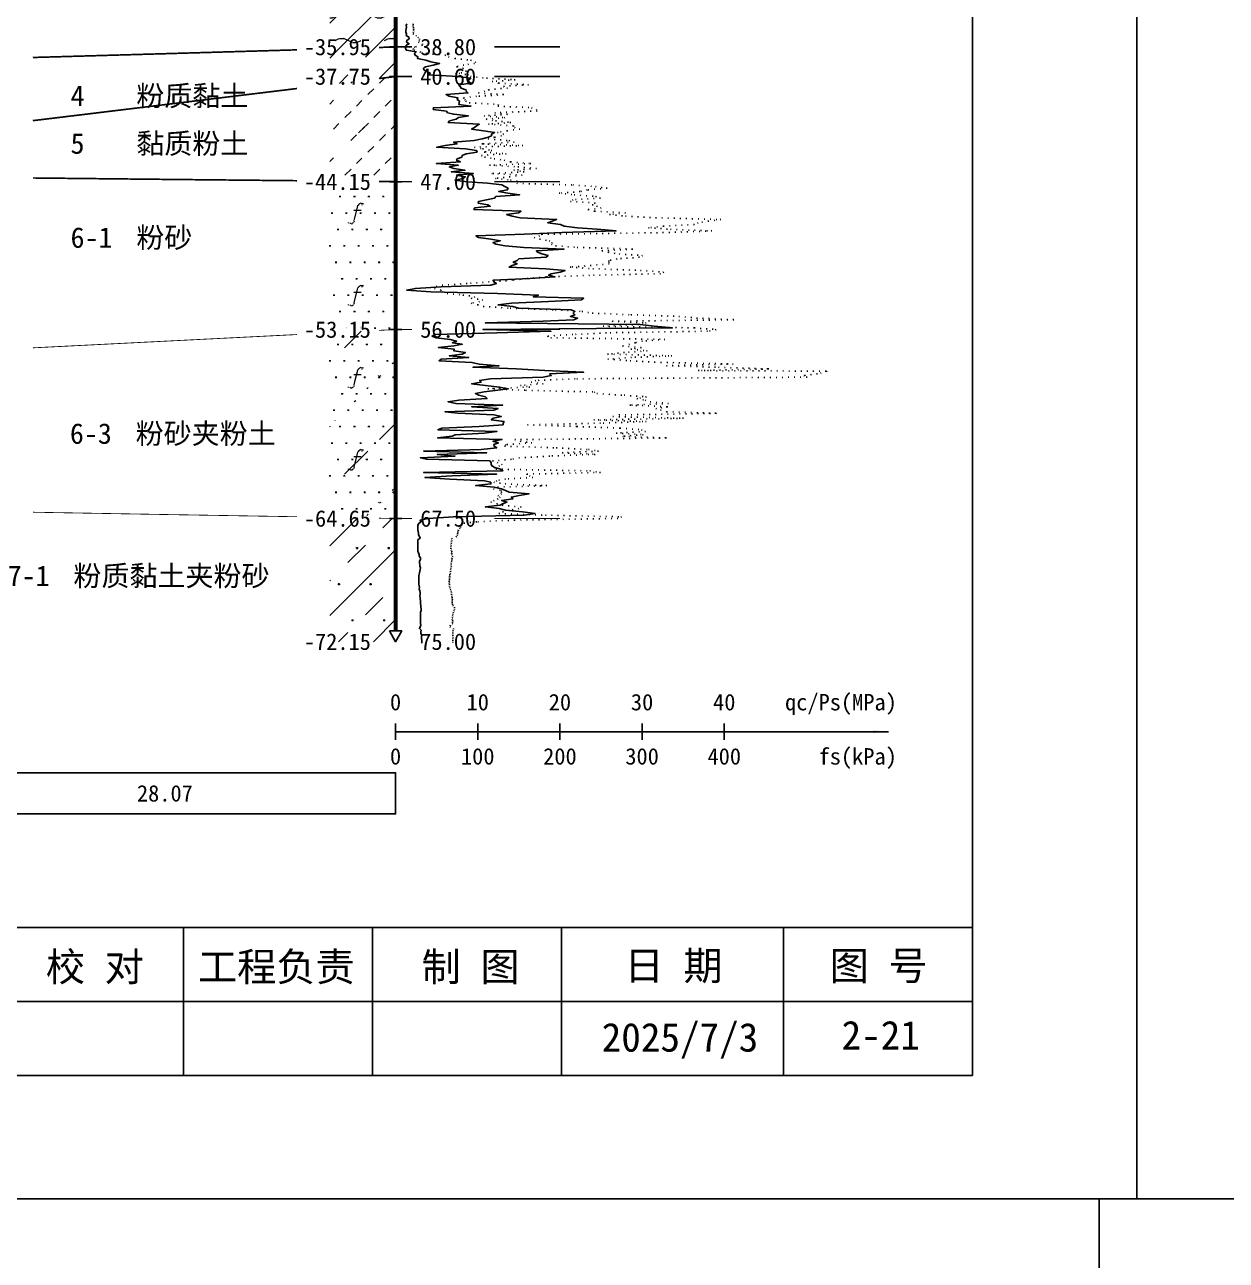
# Model space of a CAD drawing. Extents: x -37 to 3540, y -1485 to 297.
# Drawn here: x 2009.3 to 2155.5, y -898.5 to -748.1 of the extents above; entities that cross this region are included whole.
import ezdxf
from ezdxf.enums import TextEntityAlignment as Align

# ---------------------------------------------------------------- set-up
doc = ezdxf.new("R2010")
doc.units = 0
doc.linetypes.add('DOT', pattern=[6.35, 0, -6.35])
doc.layers.get('0').update_dxf_attribs({"linetype": 'CONTINUOUS'})
for name, color, linetype in [('CURVE', 200, 'CONTINUOUS'), ('FRAME', 7, 'CONTINUOUS'), ('HOLE', 41, 'CONTINUOUS'), ('RULER', 7, 'CONTINUOUS'), ('STRATUM', 241, 'CONTINUOUS')]:
    doc.layers.add(name, color=color, linetype=linetype)
doc.layers.add('HATCH', color=7, linetype='CONTINUOUS', lineweight=13)
doc.styles.add('ST', font='')
doc.styles.get('ST').set_extended_font_data('SimSun')
pattern_1 = [(45, (1559.7, -891), (-4.24264, 4.24264), [10, 0]), (45, (1560.761, -894.182), (-2.12132, 6.36396), [3, -3])]
pattern_2 = [(82.875, (1558.8656, -892.206), (0.0003693, 10.0001764), [0.08929, -80.53371]), (143.13, (1558.9666, -892.2818), (-29.999964, 20.0000536), [0.12627, -49.87373]), (172.875, (1559.1438, -892.304), (-70.0002457, 9.9996603), [0.17857, -80.44443]), (206.565, (1559.3223, -892.2147), (-9.999705, -9.999687), [0.19954, -22.16046]), (243.435, (1559.4115, -892.0363), (9e-06, -9.999696), [0.19954, -22.16146]), (255.964, (1559.5008, -891.679), (-0.0002, -9.999501), [0.36813, -40.86287]), (255.964, (1559.8108, -890.439), (-0.0002, -9.999501), [1.27838, -39.95262]), (255.964, (1559.8793, -890.165), (-0.0002, -9.999501), [0.28235, -40.94865]), (216.87, (1560.0695, -889.9108), (-9.999982, -10.000018), [0.12627, -49.87373]), (243.435, (1559.9685, -889.9865), (9e-06, -9.999696), [0.19954, -22.16146]), (206.565, (1560.248, -889.8215), (-9.999705, -9.999687), [0.19954, -22.16046]), (172.875, (1560.4252, -889.8437), (-70.0002457, 9.9996603), [0.17857, -80.44443]), (143.13, (1560.5262, -889.9194), (-29.999964, 20.0000536), [0.12627, -49.87373]), (82.875, (1560.5152, -890.008), (0.0003693, 10.0001764), [0.08929, -80.53371]), (0, (1559.37, -890.66), (0, 10), [0.89286, -9.10714]), (0, (1559.7252, -891), (1, 2), [0, -1.75]), (0, (1559.7002, -890.975), (1, 2), [0, -1.75]), (0, (1559.7002, -891), (1, 2), [0, -1.75]), (0, (1559.6752, -891), (1, 2), [0, -1.75]), (0, (1559.7002, -891.025), (1, 2), [0, -1.75])]

# ---------------------------------------------------------------- blocks, each defined once
blk = doc.blocks.new('图签_A3长')
for p, q in [((0, 18), (-380, 18)), ((-96, 0), (-96, 18)), ((-73, 0), (-73, 18)), ((-50, 0), (-50, 18)), ((-23, 0), (-23, 18)), ((0, 0), (0, 18)), ((-320, 9), (0, 9)), ((-380, 0), (0, 0))]:
    blk.add_line(p, q)
at = {"style": 'ST'}
for s, p in [('校 对', (-106.8, 13.23)), ('工程负责', (-84.71, 13.23)), ('制 图', (-61.06, 13.23)), ('日 期', (-36.37, 13.36)), ('图 号', (-11.42, 13.36))]:
    blk.add_text(s, height=3.5, dxfattribs=at).set_placement(p, align=Align.MIDDLE_CENTER)
for tag, p in [('01＿单位名称', (-349.98, 8.36)), ('02＿工程名称', (-271.3, 5.16)), ('04＿工程编号', (-176.51, 4.65)), ('05＿日期', (-35.59, 4.65)), ('06＿图号', (-11.16, 4.91))]:
    blk.add_attdef(tag, text='', height=3.5, dxfattribs=at).set_placement(p, align=Align.MIDDLE_CENTER)
at = {"style": 'ST', "width": 0.85}
blk.add_attdef('03＿图件名称', text='', height=3, dxfattribs=at).set_placement((-205.49, 5.05), align=Align.MIDDLE_CENTER)
blk = doc.blocks.new('Arrow')
for points in [[(-3.984779, 0.348623), (0, 0), (-3.189535, 0)], [(-3.189535, 0), (0, 0), (-3.984779, -0.348623)]]:
    blk.add_solid(points)

msp = doc.modelspace()

# ---------------------------------------------------------------- hatches: boundary and pattern name
at = {"layer": 'HATCH'}
h = msp.add_hatch(dxfattribs=at)
h.set_pattern_fill('YNNT', color=251, style=0)
h.set_pattern_definition([(45, (1559.7002, -891), (-2.12132, 2.12132), [10, 0]), (26.565, (1560.7743, -891.2536), (5.999823, 5.999812), [0.567, -12.849]), (0, (1560.2073, -891.2536), (0, 6), [0.567, -5.433]), (26.565, (1558.119, -891), (5.999823, 5.999812), [0.567, -12.849]), (0, (1558.626, -890.7464), (0, 6), [0.567, -5.433]), (153.435, (1560.2073, -891.2536), (-5.999818, -5e-06), [1.134, -12.2826]), (26.565, (1563.7743, -888.2536), (5.999823, 5.999812), [0.567, -12.849]), (0, (1563.2073, -888.2536), (0, 6), [0.567, -5.433]), (26.565, (1561.119, -888), (5.999823, 5.999812), [0.567, -12.849]), (0, (1561.626, -887.7464), (0, 6), [0.567, -5.433]), (153.435, (1563.2073, -888.2536), (-5.999818, -5e-06), [1.134, -12.2826])])
h.paths.add_polyline_path([(2054.46, -740.39), (2046.46, -739.48), (2046.46, -751.02), (2054.46, -750.79)])
h.paths.add_polyline_path([(2042.39, -752.28), (2051.95, -752.28), (2051.95, -749.35), (2042.39, -749.35)], flags=9)
h.paths.add_polyline_path([(2042.39, -741.88), (2051.95, -741.88), (2051.95, -738.95), (2042.39, -738.95)], flags=9)
h = msp.add_hatch(dxfattribs=at)
h.set_pattern_fill('FZNT', color=32, style=0)
h.set_pattern_definition(pattern_1)
h.paths.add_polyline_path([(2054.46, -750.79), (2046.46, -751.02), (2046.46, -755.36), (2054.46, -754.39)])
h.paths.add_polyline_path([(2042.39, -755.88), (2051.95, -755.88), (2051.95, -752.95), (2042.39, -752.95)], flags=9)
h.paths.add_polyline_path([(2042.39, -752.28), (2051.95, -752.28), (2051.95, -749.35), (2042.39, -749.35)], flags=9)
h = msp.add_hatch(dxfattribs=at)
h.set_pattern_fill('NZFT', color=52, style=0)
h.set_pattern_definition([(45, (1559.7, -891), (-6e-07, 6.99998), [0.9473, -8.9522]), (45, (1561.1, -889.6), (-6e-07, 6.99998), [0.9869, -8.9126]), (45, (1562.5, -888.2), (-6e-07, 6.99998), [1.06018, -8.83931]), (45, (1563.9, -886.8), (-6e-07, 6.99998), [0.94918, -8.95032]), (45, (1565.3, -885.4), (-6e-07, 6.99998), [1.0365, -8.86299]), (45, (1563.2, -891), (-6e-07, 6.99998), [1.01335, -8.88615]), (45, (1564.6, -889.6), (-6e-07, 6.99998), [1.07896, -12.12037]), (45, (1566, -888.2), (-6e-07, 6.99998), [0.99882, -8.90067]), (45, (1560.4, -886.8), (-4e-07, 6.99998), [1.05533, -8.844165]), (45, (1561.8, -885.4), (-4e-07, 6.99998), [1.0365, -8.86299])])
h.paths.add_polyline_path([(2054.46, -754.39), (2046.46, -755.36), (2046.46, -767.11), (2054.46, -767.19)])
h.paths.add_polyline_path([(2042.4, -768.68), (2051.95, -768.68), (2051.95, -765.76), (2042.4, -765.76)], flags=9)
h.paths.add_polyline_path([(2042.39, -755.88), (2051.95, -755.88), (2051.95, -752.95), (2042.39, -752.95)], flags=9)
h = msp.add_hatch(dxfattribs=at)
h.set_pattern_fill('FS', color=142, style=0)
h.set_pattern_definition(pattern_2)
h.paths.add_polyline_path([(2054.46, -767.19), (2046.46, -767.11), (2046.46, -785.59), (2054.46, -785.19)])
h.paths.add_polyline_path([(2042.39, -786.68), (2051.95, -786.68), (2051.95, -783.75), (2042.39, -783.75)], flags=9)
h.paths.add_polyline_path([(2042.4, -768.68), (2051.95, -768.68), (2051.95, -765.76), (2042.4, -765.76)], flags=9)
h = msp.add_hatch(dxfattribs=at)
h.set_pattern_fill('FS', color=142, style=0)
h.set_pattern_definition(pattern_2)
h.paths.add_polyline_path([(2054.46, -785.19), (2046.46, -785.59), (2046.46, -808.05), (2054.46, -808.19)])
h.paths.add_polyline_path([(2042.39, -809.68), (2051.95, -809.68), (2051.95, -806.75), (2042.39, -806.75)], flags=9)
h.paths.add_polyline_path([(2042.39, -786.68), (2051.95, -786.68), (2051.95, -783.75), (2042.39, -783.75)], flags=9)
h = msp.add_hatch(dxfattribs=at)
h.set_pattern_fill('SZFT', color=142, scale=2.2, style=0)
h.set_pattern_definition([(45, (1559.7, -891), (-2e-06, 15.39996), [4.3383, -17.44058]), (45, (1565.889, -884.777), (-2e-06, 15.39996), [4.38607, -17.3928]), (45, (1570.849, -879.819), (-2e-06, 15.39996), [3.98994, -17.78894]), (26.565, (1559.7, -883.3), (15.4, 15.4), [0.2123, -34.22315]), (36.8699, (1561.2402, -881.76), (15.4, 15.4), [0.43504, -76.56496]), (315, (1567.4, -875.653), (15.39996, 3e-06), [0.0727, -21.70617]), (26.565, (1567.4, -891), (15.4, 15.4), [0.31845, -34.117]), (26.565, (1568.94, -889.46), (15.4, 15.4), [0.2316, -34.20383]), (90, (1569.71, -888.69), (-15.4, -1e-06), [0.0633, -15.3367]), (26.565, (1570.48, -887.92), (15.4, 15.4), [0.2002, -68.6707]), (36.8699, (1572.0202, -886.38), (15.4, 15.4), [0.24352, -76.75648]), (45, (1573.56, -884.84), (-5e-07, 15.39996), [0.24005, -21.53884]), (315, (1574.911, -883.195), (15.39996, 3e-06), [0.0727, -21.70617]), (36.8699, (1562.7802, -880.22), (15.4, 15.4), [0.22493, -76.77507]), (53.1301, (1564.3202, -878.68), (30.8, 46.2), [0.29564, -76.70436]), (53.1301, (1565.8602, -877.14), (30.8, 46.2), [0.27774, -76.72226])])
h.paths.add_polyline_path([(2054.46, -785.19), (2046.46, -785.59), (2046.46, -808.05), (2054.46, -808.19)])
h.paths.add_polyline_path([(2042.39, -809.68), (2051.95, -809.68), (2051.95, -806.75), (2042.39, -806.75)], flags=9)
h.paths.add_polyline_path([(2042.39, -786.68), (2051.95, -786.68), (2051.95, -783.75), (2042.39, -783.75)], flags=9)
h = msp.add_hatch(dxfattribs=at)
h.set_pattern_fill('FZNT', color=32, style=0)
h.set_pattern_definition(pattern_1)
h.paths.add_polyline_path([(2054.46, -808.19), (2046.46, -808.05), (2046.46, -823.19), (2054.46, -823.19), (2053.71, -821.89), (2054.46, -821.89)])
h.paths.add_polyline_path([(2042.4, -824.68), (2051.95, -824.68), (2051.95, -821.76), (2042.4, -821.76)], flags=9)
h.paths.add_polyline_path([(2042.39, -809.68), (2051.95, -809.68), (2051.95, -806.75), (2042.39, -806.75)], flags=9)
h = msp.add_hatch(dxfattribs=at)
h.set_pattern_fill('FS', color=32, scale=2.2, style=0)
h.set_pattern_definition([(82.875, (1557.864, -893.6533), (0.000812, 22.000388), [0.19644, -177.17416]), (143.13, (1558.0863, -893.82), (-65.99992, 44.000118), [0.2778, -109.7222]), (172.875, (1558.476, -893.8687), (-154.00054, 21.999253), [0.39285, -176.97775]), (206.565, (1558.869, -893.672), (-21.99935, -21.99931), [0.439, -48.753]), (243.435, (1559.065, -893.28), (2e-05, -21.99933), [0.439, -48.7552]), (255.964, (1559.2615, -892.494), (-0.00044, -21.9989), [0.8099, -89.8983]), (255.964, (1559.9436, -889.7656), (-0.00044, -21.9989), [2.8124, -87.8958]), (255.964, (1560.094, -889.163), (-0.00044, -21.9989), [0.6212, -90.087]), (216.87, (1560.5128, -888.6037), (-21.99996, -22.00004), [0.2778, -109.7222]), (243.435, (1560.291, -888.77), (2e-05, -21.99933), [0.439, -48.7552]), (206.565, (1560.905, -888.407), (-21.99935, -21.99931), [0.439, -48.753]), (172.875, (1561.2952, -888.456), (-154.00054, 21.999253), [0.39285, -176.97775]), (143.13, (1561.5175, -888.6228), (-65.99992, 44.000118), [0.2778, -109.7222]), (82.875, (1561.493, -888.8177), (0.000812, 22.000388), [0.19644, -177.17416]), (0, (1558.975, -890.252), (0, 22), [1.9643, -20.0357]), (0, (1559.755, -891), (2.2, 4.4), [0, -3.85]), (0, (1559.7, -890.945), (2.2, 4.4), [0, -3.85]), (0, (1559.7, -891), (2.2, 4.4), [0, -3.85]), (0, (1559.645, -891), (2.2, 4.4), [0, -3.85]), (0, (1559.7, -891.055), (2.2, 4.4), [0, -3.85])])
h.paths.add_polyline_path([(2054.46, -808.19), (2046.46, -808.05), (2046.46, -823.19), (2054.46, -823.19), (2053.71, -821.89), (2054.46, -821.89)])
h.paths.add_polyline_path([(2042.4, -824.68), (2051.95, -824.68), (2051.95, -821.76), (2042.4, -821.76)], flags=9)
h.paths.add_polyline_path([(2042.39, -809.68), (2051.95, -809.68), (2051.95, -806.75), (2042.39, -806.75)], flags=9)

# ---------------------------------------------------------------- linework, layer by layer
at = {"layer": 'CURVE', "color": 30, "linetype": 'Continuous'}
msp.add_lwpolyline([(2055.84, -747.99), (2055.75, -748.19), (2055.8, -748.39), (2055.77, -748.59), (2055.72, -748.79), (2055.7, -748.99), (2055.79, -749.19), (2055.73, -749.39), (2056.08, -749.59), (2056.1, -749.79), (2055.83, -749.99), (2055.81, -750.19), (2056.1, -750.39), (2055.75, -750.59), (2055.71, -750.79), (2055.65, -750.99), (2055.78, -751.19), (2056.98, -751.39), (2056.76, -751.59), (2056.85, -751.79), (2057.19, -751.99), (2057.11, -752.19), (2058.15, -752.39), (2058.74, -752.59), (2059.81, -752.79), (2059.05, -752.99), (2058.12, -753.19), (2057.87, -753.39), (2057.9, -753.59), (2058.21, -753.79), (2058.68, -753.99), (2058.44, -754.19), (2062.06, -754.39), (2063.6, -754.59), (2063.39, -754.79), (2063.31, -754.99), (2063.64, -755.19), (2062.15, -755.39), (2062.32, -755.59), (2062.44, -755.79), (2063.02, -755.99), (2063.05, -756.19), (2063.27, -756.39), (2060.6, -756.59), (2060.99, -756.79), (2062.05, -756.99), (2061.96, -757.19), (2062.22, -757.39), (2062.19, -757.59), (2062.14, -757.79), (2063.63, -757.99), (2059.06, -758.19), (2059.05, -758.39), (2060.65, -758.59), (2060.8, -758.79), (2061.54, -758.99), (2063.32, -759.19), (2062.11, -759.39), (2061.84, -759.59), (2061.03, -759.79), (2060.88, -759.99), (2064.64, -760.19), (2064.31, -760.39), (2064.06, -760.59), (2063.71, -760.79), (2065.15, -760.99), (2066.51, -761.19), (2066.14, -761.39), (2066.15, -761.59), (2065.78, -761.79), (2065, -761.99), (2064.01, -762.19), (2061.52, -762.39), (2061.95, -762.59), (2060.48, -762.79), (2059.47, -762.99), (2062.98, -763.19), (2064.3, -763.39), (2064.38, -763.59), (2063.06, -763.79), (2062.58, -763.99), (2062.53, -764.19), (2061.97, -764.39), (2061.89, -764.59), (2062.35, -764.79), (2059.44, -764.99), (2062.08, -765.19), (2061, -765.39), (2061.57, -765.59), (2062.89, -765.79), (2061.24, -765.99), (2063.94, -766.19), (2061.88, -766.39), (2062.94, -766.59), (2062.69, -766.79), (2061.69, -766.99), (2063.19, -767.19), (2065.65, -767.39), (2067.4, -767.59), (2067.74, -767.79), (2068.16, -767.99), (2068.05, -768.19), (2067, -768.39), (2068.14, -768.59), (2069.55, -768.79), (2066.67, -768.99), (2066.51, -769.19), (2065.52, -769.39), (2064.56, -769.59), (2064.5, -769.79), (2065.7, -769.99), (2065.99, -770.19), (2064.09, -770.39), (2063.99, -770.59), (2069.74, -770.79), (2069.44, -770.99), (2067.96, -771.19), (2068.66, -771.39), (2069.63, -771.59), (2074.05, -771.79), (2073.51, -771.99), (2072.98, -772.19), (2074.55, -772.39), (2074.99, -772.59), (2076.6, -772.79), (2078.99, -772.99), (2081.29, -773.19), (2074.72, -773.39), (2070.13, -773.59), (2064.24, -773.79), (2064.57, -773.99), (2066.04, -774.19), (2067.21, -774.39), (2066.3, -774.59), (2066.66, -774.79), (2067.81, -774.99), (2070.06, -775.19), (2074.96, -775.39), (2071.61, -775.59), (2071.73, -775.79), (2072.26, -775.99), (2073.01, -776.19), (2072.78, -776.39), (2069.48, -776.59), (2069.27, -776.79), (2068.79, -776.99), (2069.24, -777.19), (2068.63, -777.39), (2068.28, -777.59), (2072.76, -777.79), (2075.09, -777.99), (2074.49, -778.19), (2073.38, -778.39), (2073.08, -778.59), (2073.86, -778.79), (2070.81, -778.99), (2066.32, -779.19), (2066.42, -779.39), (2066.74, -779.59), (2066.07, -779.79), (2059.99, -779.99), (2056.87, -780.19), (2055.83, -780.39), (2058.74, -780.59), (2066.87, -780.79), (2071.85, -780.99), (2071.22, -781.19), (2077.33, -781.39), (2077.09, -781.59), (2073.06, -781.79), (2068.55, -781.99), (2066.93, -782.19), (2068.75, -782.39), (2069.4, -782.59), (2075.84, -782.79), (2076.28, -782.99), (2076.07, -783.19), (2076.29, -783.39), (2075.74, -783.59), (2076.61, -783.79), (2076.14, -783.99), (2072.41, -784.19), (2065.4, -784.39), (2084.22, -784.59), (2085.93, -784.79), (2088.14, -784.99), (2065.08, -785.19), (2073.37, -785.39), (2066.78, -785.59), (2059.22, -785.79), (2058.9, -785.99), (2059.4, -786.19), (2061.09, -786.39), (2061.88, -786.59), (2061.38, -786.79), (2062.58, -786.99), (2061.54, -787.19), (2059.67, -787.39), (2061.61, -787.59), (2061.56, -787.79), (2062.97, -787.99), (2062.58, -788.19), (2061, -788.39), (2063.36, -788.59), (2060.02, -788.79), (2059.76, -788.99), (2063.75, -789.19), (2064.65, -789.39), (2067.05, -789.59), (2063.88, -789.79), (2069.17, -789.99), (2072.64, -790.19), (2077.33, -790.39), (2073.2, -790.59), (2073.41, -790.79), (2072.41, -790.99), (2066.02, -791.19), (2064.69, -791.39), (2064.88, -791.59), (2063.71, -791.79), (2065.41, -791.99), (2067.12, -792.19), (2068.17, -792.39), (2066.92, -792.59), (2065.23, -792.79), (2064.17, -792.99), (2064.58, -793.19), (2065.41, -793.39), (2065.6, -793.59), (2062.14, -793.79), (2060.86, -793.99), (2061.79, -794.19), (2067.51, -794.39), (2063.74, -794.59), (2066.94, -794.79), (2066.4, -794.99), (2060.48, -795.19), (2062.05, -795.39), (2066.43, -795.59), (2067.35, -795.79), (2066.35, -795.99), (2066.1, -796.19), (2067.66, -796.39), (2067.55, -796.59), (2067.55, -796.79), (2064.64, -796.99), (2060.08, -797.19), (2059.62, -797.39), (2066.8, -797.59), (2065.26, -797.79), (2061.73, -797.99), (2061.34, -798.19), (2059.57, -798.39), (2067.43, -798.59), (2066.3, -798.79), (2066.97, -798.99), (2066.41, -799.19), (2066.45, -799.39), (2066.78, -799.59), (2064.87, -799.79), (2057.88, -799.99), (2065.56, -800.19), (2059.53, -800.39), (2061.69, -800.59), (2057.48, -800.79), (2058.21, -800.99), (2065.94, -801.19), (2066.1, -801.39), (2066.09, -801.59), (2066.19, -801.79), (2066.53, -801.99), (2067.24, -802.19), (2067.52, -802.39), (2057.86, -802.59), (2066.75, -802.79), (2061.32, -802.99), (2058.04, -803.19), (2061.06, -803.39), (2065.27, -803.59), (2066.04, -803.79), (2066.07, -803.99), (2064.21, -804.19), (2066.46, -804.39), (2067.37, -804.59), (2067.85, -804.79), (2068.3, -804.99), (2070.7, -805.19), (2069.52, -805.39), (2068.56, -805.59), (2068.75, -805.79), (2067.39, -805.99), (2068.02, -806.19), (2067.48, -806.39), (2067.17, -806.59), (2065.39, -806.79), (2067.08, -806.99), (2067.82, -807.19), (2069.9, -807.39), (2071.44, -807.59), (2070.11, -807.79), (2061.51, -807.99), (2058.43, -808.19), (2057.47, -808.39), (2057.54, -808.59), (2057.29, -808.79), (2057.17, -808.99), (2057.15, -809.19), (2057.17, -809.39), (2057.17, -809.59), (2057.23, -809.79), (2057.24, -809.99), (2057.25, -810.19), (2057.39, -810.39), (2057.45, -810.59), (2057.18, -810.79), (2057.15, -810.99), (2057.16, -811.19), (2057.15, -811.39), (2057.17, -811.59), (2057.16, -811.79), (2057.17, -811.99), (2057.19, -812.19), (2057.26, -812.39), (2057.34, -812.59), (2057.34, -812.79), (2057.5, -812.99), (2057.48, -813.19), (2057.38, -813.39), (2057.37, -813.59), (2057.4, -813.79), (2057.4, -813.99), (2057.48, -814.19), (2057.44, -814.39), (2057.41, -814.59), (2057.38, -814.79), (2057.35, -814.99), (2057.29, -815.19), (2057.29, -815.39), (2057.29, -815.59), (2057.3, -815.79), (2057.3, -815.99), (2057.3, -816.19), (2057.33, -816.39), (2057.36, -816.59), (2057.35, -816.79), (2057.41, -816.99), (2057.45, -817.19), (2057.44, -817.39), (2057.42, -817.59), (2057.45, -817.79), (2057.47, -817.99), (2057.49, -818.19), (2057.5, -818.39), (2057.51, -818.59), (2057.52, -818.79), (2057.55, -818.99), (2057.57, -819.19), (2057.57, -819.39), (2057.5, -819.59), (2057.51, -819.79), (2057.48, -819.99), (2057.51, -820.19), (2057.5, -820.39), (2057.48, -820.59), (2057.51, -820.79), (2057.51, -820.99), (2057.52, -821.19), (2057.45, -821.39), (2057.37, -821.59), (2057.57, -821.79), (2057.53, -821.99), (2057.55, -822.19), (2057.64, -822.39), (2057.6, -822.59), (2057.63, -822.79), (2057.66, -822.99), (2057.65, -823.19), (2057.65, -823.39)], dxfattribs=at)
at = {"layer": 'CURVE', "color": 100, "linetype": 'DOT', "ltscale": 0.1}
msp.add_lwpolyline([(2056.61, -747.99), (2056.59, -748.19), (2056.65, -748.39), (2056.65, -748.59), (2056.69, -748.79), (2056.63, -748.99), (2056.58, -749.19), (2056.94, -749.39), (2057.16, -749.59), (2057.37, -749.79), (2057.36, -749.99), (2057.24, -750.19), (2057.74, -750.39), (2057.72, -750.59), (2056.79, -750.79), (2056.62, -750.99), (2056.69, -751.19), (2057.43, -751.39), (2058.24, -751.59), (2060.48, -751.79), (2060.9, -751.99), (2061.68, -752.19), (2063.59, -752.39), (2064.22, -752.59), (2064.07, -752.79), (2062.78, -752.99), (2061.88, -753.19), (2062.72, -753.39), (2062.26, -753.59), (2063.26, -753.79), (2062.18, -753.99), (2063.23, -754.19), (2063.57, -754.39), (2065.53, -754.59), (2069, -754.79), (2066.21, -754.99), (2067.02, -755.19), (2070.64, -755.39), (2067.59, -755.59), (2068.08, -755.79), (2065.81, -755.99), (2065.34, -756.19), (2064.55, -756.39), (2067.63, -756.59), (2064.31, -756.79), (2062.68, -756.99), (2062.88, -757.19), (2062.99, -757.39), (2063.43, -757.59), (2066.97, -757.79), (2066.91, -757.99), (2071, -758.19), (2071.59, -758.39), (2071.69, -758.59), (2066.52, -758.79), (2068.08, -758.99), (2065.23, -759.19), (2067.77, -759.39), (2065.49, -759.59), (2066.63, -759.79), (2068.48, -759.99), (2065.75, -760.19), (2068.8, -760.39), (2068.92, -760.59), (2069.6, -760.79), (2068.04, -760.99), (2066.85, -761.19), (2067.6, -761.39), (2067.35, -761.59), (2066.49, -761.79), (2065.73, -761.99), (2068.25, -762.19), (2068.91, -762.39), (2064.97, -762.59), (2069.95, -762.79), (2064.06, -762.99), (2065.05, -763.19), (2066.19, -763.39), (2065.23, -763.59), (2067.92, -763.79), (2064.91, -763.99), (2065.29, -764.19), (2066.46, -764.39), (2067.67, -764.59), (2068.47, -764.79), (2070.94, -764.99), (2065.91, -765.19), (2069.35, -765.39), (2071.61, -765.59), (2068.85, -765.79), (2070.1, -765.99), (2066.16, -766.19), (2069.88, -766.39), (2068.4, -766.59), (2066.61, -766.79), (2068.44, -766.99), (2069.76, -767.19), (2069.21, -767.39), (2076.02, -767.59), (2078.77, -767.79), (2080.19, -767.99), (2077.81, -768.19), (2076.91, -768.39), (2074.36, -768.59), (2076.19, -768.79), (2078.81, -768.99), (2079.38, -769.19), (2076.07, -769.39), (2075.73, -769.59), (2078.73, -769.79), (2078.4, -769.99), (2078.93, -770.19), (2079.48, -770.39), (2077.87, -770.59), (2078.69, -770.79), (2082.46, -770.99), (2080.5, -771.19), (2082.44, -771.39), (2086.12, -771.59), (2094.04, -771.79), (2092.55, -771.99), (2091.29, -772.19), (2090.82, -772.39), (2087.08, -772.59), (2085.24, -772.79), (2087.9, -772.99), (2092.96, -773.19), (2087.06, -773.39), (2072.27, -773.59), (2071.98, -773.79), (2071.31, -773.99), (2071.99, -774.19), (2073.16, -774.39), (2073.52, -774.59), (2073.44, -774.79), (2073.94, -774.99), (2076.56, -775.19), (2083.34, -775.39), (2079.57, -775.59), (2080.34, -775.79), (2081.67, -775.99), (2084.52, -776.19), (2084.14, -776.39), (2081.41, -776.59), (2080.41, -776.79), (2080.42, -776.99), (2080.47, -777.19), (2078.25, -777.39), (2075.72, -777.59), (2078.45, -777.79), (2084.26, -777.99), (2087.09, -778.19), (2086.71, -778.39), (2078.08, -778.59), (2072.78, -778.79), (2070.36, -778.99), (2068.69, -779.19), (2065.87, -779.39), (2063.16, -779.59), (2060.22, -779.79), (2059.06, -779.99), (2059.19, -780.19), (2059.96, -780.39), (2060.13, -780.59), (2060.73, -780.79), (2062.66, -780.99), (2064.11, -781.19), (2063.67, -781.39), (2065.08, -781.59), (2064.68, -781.79), (2063.66, -781.99), (2064.46, -782.19), (2065.13, -782.39), (2068.39, -782.59), (2073.9, -782.79), (2077.13, -782.99), (2078.4, -783.19), (2083.11, -783.39), (2088.93, -783.59), (2091.09, -783.79), (2095.64, -783.99), (2080.81, -784.19), (2084.96, -784.39), (2084.05, -784.59), (2079.71, -784.79), (2090.8, -784.99), (2093.47, -785.19), (2092.43, -785.39), (2080.12, -785.59), (2076.04, -785.79), (2072.95, -785.99), (2073.34, -786.19), (2087.23, -786.39), (2084.51, -786.59), (2083.64, -786.79), (2082.93, -786.99), (2082.06, -787.19), (2084.38, -787.39), (2083.11, -787.59), (2085.09, -787.79), (2082.31, -787.99), (2080.27, -788.19), (2088.09, -788.39), (2083.18, -788.59), (2080.29, -788.79), (2083.01, -788.99), (2086.74, -789.19), (2095.56, -789.39), (2087.41, -789.59), (2093.75, -789.79), (2099.87, -789.99), (2091.29, -790.19), (2106.97, -790.26), (2105.8, -790.59), (2104.13, -790.79), (2104.53, -790.99), (2076.33, -791.19), (2071.54, -791.39), (2070.96, -791.59), (2072.43, -791.79), (2069.66, -791.99), (2070.78, -792.19), (2065.7, -792.39), (2070.29, -792.59), (2078.61, -792.79), (2078.95, -792.99), (2082.28, -793.19), (2084.99, -793.39), (2083.83, -793.59), (2084.84, -793.79), (2085.44, -793.99), (2087.69, -794.19), (2082.98, -794.39), (2087.58, -794.59), (2086.13, -794.79), (2086.68, -794.99), (2087.45, -795.19), (2093.52, -795.39), (2081.71, -795.59), (2080.9, -795.79), (2089.49, -795.99), (2078.58, -796.19), (2084.96, -796.39), (2079.41, -796.59), (2070.5, -796.79), (2076.52, -796.99), (2081.78, -797.19), (2084.37, -797.39), (2084.88, -797.59), (2081.32, -797.79), (2084.59, -797.99), (2082.1, -798.19), (2087.41, -798.39), (2068.97, -798.59), (2069.63, -798.79), (2071.05, -798.99), (2067.9, -799.19), (2067.73, -799.39), (2074.01, -799.59), (2077.94, -799.79), (2079.15, -799.99), (2074.74, -800.19), (2078.73, -800.39), (2073.23, -800.59), (2069.55, -800.79), (2068.55, -800.99), (2066.27, -801.19), (2066.81, -801.39), (2067.43, -801.59), (2067.12, -801.79), (2066.47, -801.99), (2066.67, -802.19), (2078.1, -802.39), (2079.38, -802.59), (2070.38, -802.79), (2070.76, -802.99), (2071.18, -803.19), (2067.85, -803.39), (2066.78, -803.59), (2066.4, -803.79), (2067.78, -803.99), (2072.86, -804.19), (2066.54, -804.39), (2066.38, -804.59), (2067.35, -804.79), (2067.31, -804.99), (2067.37, -805.19), (2066.92, -805.39), (2067.19, -805.59), (2066.93, -805.79), (2066.47, -805.99), (2066.05, -806.19), (2066.78, -806.39), (2067.45, -806.59), (2069.73, -806.79), (2069.48, -806.99), (2068.31, -807.19), (2067.55, -807.39), (2067.04, -807.59), (2072.7, -807.79), (2081.96, -807.99), (2081.52, -808.19), (2068.96, -808.39), (2064.33, -808.59), (2062.59, -808.79), (2062.47, -808.99), (2062.38, -809.19), (2062.33, -809.39), (2062.11, -809.59), (2062.03, -809.79), (2062.02, -809.99), (2062, -810.19), (2061.9, -810.39), (2061.36, -810.59), (2061.29, -810.79), (2061.26, -810.99), (2061.25, -811.19), (2061.22, -811.39), (2061.19, -811.59), (2061.19, -811.79), (2061.22, -811.99), (2061.29, -812.19), (2061.29, -812.39), (2061.28, -812.59), (2061.43, -812.79), (2061.34, -812.99), (2061.29, -813.19), (2061.29, -813.39), (2061.24, -813.59), (2061.22, -813.79), (2061.26, -813.99), (2061.17, -814.19), (2061.17, -814.39), (2061.16, -814.59), (2061.13, -814.79), (2061.05, -814.99), (2061.05, -815.19), (2061.03, -815.39), (2061.01, -815.59), (2061, -815.79), (2061, -815.99), (2061.01, -816.19), (2061.03, -816.39), (2061.05, -816.59), (2061.12, -816.79), (2061.24, -816.99), (2061.25, -817.19), (2061.27, -817.39), (2061.29, -817.59), (2061.35, -817.79), (2061.38, -817.99), (2061.34, -818.19), (2061.34, -818.39), (2061.38, -818.59), (2061.41, -818.79), (2061.64, -818.99), (2061.65, -819.19), (2061.6, -819.39), (2061.5, -819.59), (2061.43, -819.79), (2061.41, -819.99), (2061.38, -820.19), (2061.35, -820.39), (2061.42, -820.59), (2061.38, -820.79), (2061.41, -820.99), (2061.15, -821.19), (2061.07, -821.39), (2061.53, -821.59), (2061.45, -821.79), (2061.43, -821.99), (2061.41, -822.19), (2061.41, -822.39), (2061.46, -822.59), (2061.42, -822.79), (2061.41, -822.99), (2061.44, -823.19), (2061.44, -823.39)], dxfattribs=at)
at = {"layer": 'FRAME', "color": 245, "linetype": 'Continuous'}
for p, q in [((2144.66, -891), (2144.66, -594)), ((2144.66, -594), (2144.66, -891)), ((2140.07, -891), (1222.61, -891)), ((1414.49, -891), (2144.66, -891)), ((2140.07, -1188), (2140.07, -891)), ((3017.96, -891), (2140.07, -891)), ((2140.07, -891), (2140.07, -1188)), ((2144.66, -891), (2622.36, -891))]:
    msp.add_line(p, q, dxfattribs=at)
at = {"layer": 'FRAME', "linetype": 'Continuous'}
for p, q in [((2124.66, -876), (2124.66, -609)), ((1434.49, -876), (2124.66, -876))]:
    msp.add_line(p, q, dxfattribs=at)
at = {"layer": 'HOLE', "linetype": 'Continuous', "const_width": 0.5}
msp.add_lwpolyline([(2054.46, -673.19), (2054.46, -821.89)], dxfattribs=at)
at = {"layer": 'HOLE', "linetype": 'Continuous'}
for points in [[(2053.71, -750.79), (2055.21, -750.79)], [(2053.71, -754.39), (2055.21, -754.39)], [(2053.71, -767.19), (2055.21, -767.19)], [(2053.71, -785.19), (2055.21, -785.19)], [(2053.71, -808.19), (2055.21, -808.19)]]:
    msp.add_lwpolyline(points, dxfattribs=at)
msp.add_lwpolyline([(2053.71, -821.89), (2055.21, -821.89), (2054.46, -823.19)], close=True, dxfattribs=at)
at = {"layer": 'RULER', "linetype": 'Continuous'}
for points in [[(2054.46, -834.15), (2054.46, -833.15)], [(2064.46, -834.15), (2064.46, -833.15)], [(2074.46, -834.15), (2074.46, -833.15)], [(2084.46, -834.15), (2084.46, -833.15)], [(2094.46, -834.15), (2094.46, -833.15)], [(2054.46, -834.15), (2114.46, -834.15)], [(2054.46, -834.15), (2054.46, -835.15)], [(2064.46, -834.15), (2064.46, -835.15)], [(2074.46, -834.15), (2074.46, -835.15)], [(2084.46, -834.15), (2084.46, -835.15)], [(2094.46, -834.15), (2094.46, -835.15)], [(1998.32, -839.15), (2054.46, -839.15), (2054.46, -844.15), (1998.32, -844.15)]]:
    msp.add_lwpolyline(points, dxfattribs=at)
at = {"layer": 'STRATUM', "linetype": 'Continuous'}
for points, const_width in [([(2010.32, -752.07), (2026.39, -751.61), (2042.46, -751.14)], 0.2), ([(2052.46, -750.85), (2054.46, -750.79), (2056.46, -750.79)], 0.2), ([(2066.46, -750.79), (2074.46, -750.79)], 0.2), ([(2052.46, -754.63), (2054.46, -754.39), (2056.46, -754.39)], 0.2), ([(2066.46, -754.39), (2074.46, -754.39)], 0.2), ([(2010.32, -759.76), (2026.39, -757.81), (2042.46, -755.85)], 0.2), ([(2010.32, -766.74), (2026.39, -766.91), (2042.46, -767.07)], 0.2), ([(2052.46, -767.17), (2054.46, -767.19), (2056.46, -767.19)], 0.2), ([(2066.46, -767.19), (2074.46, -767.19)], 0.2), ([(2052.46, -785.29), (2054.46, -785.19), (2056.46, -785.19)], 0.1), ([(2066.46, -785.19), (2074.46, -785.19)], 0.1), ([(2010.32, -787.42), (2026.39, -786.61), (2042.46, -785.8)], 0.1), ([(2010.32, -807.43), (2026.39, -807.71), (2042.46, -807.98)], 0.1), ([(2052.46, -808.16), (2054.46, -808.19), (2056.46, -808.19)], 0.1), ([(2066.46, -808.19), (2074.46, -808.19)], 0.1)]:
    msp.add_lwpolyline(points, dxfattribs=dict(at, const_width=const_width))

# ---------------------------------------------------------------- block references
at = {"layer": 'FRAME'}
ref = msp.add_blockref('图签_A3长', (2124.66, -876), dxfattribs=at)
ref.add_attrib('05＿日期', '2025/7/3', dxfattribs={"layer": '0', "height": 3.5, "style": 'ST'}).set_placement((2089.07, -871.35), align=Align.MIDDLE_CENTER)
ref.add_attrib('06＿图号', '2-21', dxfattribs={"layer": '0', "height": 3.5, "style": 'ST'}).set_placement((2113.5, -871.09), align=Align.MIDDLE_CENTER)
at = {"layer": 'RULER', "xscale": 0.5, "yscale": 0.5, "zscale": 0.5}
msp.add_blockref('Arrow', (2114.46, -834.15), dxfattribs=at)

# ---------------------------------------------------------------- texts
at = {"layer": 'HOLE', "style": 'ST'}
for s, p in [('-35.95', (2051.46, -750.79)), ('-37.75', (2051.46, -754.39)), ('-44.15', (2051.46, -767.19)), ('-53.15', (2051.46, -785.19)), ('-64.65', (2051.46, -808.19)), ('-72.15', (2051.46, -823.19))]:
    msp.add_text(s, height=2, dxfattribs=at).set_placement(p, align=Align.MIDDLE_RIGHT)
for s, p in [('38.80', (2057.46, -750.79)), ('40.60', (2057.46, -754.39)), ('47.00', (2057.46, -767.19)), ('56.00', (2057.46, -785.19)), ('67.50', (2057.46, -808.19)), ('75.00', (2057.46, -823.19))]:
    msp.add_text(s, height=2, dxfattribs=at).set_placement(p, align=Align.MIDDLE_LEFT)
at = {"layer": 'RULER', "style": 'ST'}
for s, p in [('0', (2054.46, -832.15)), ('10', (2064.46, -832.15)), ('20', (2074.46, -832.15)), ('30', (2084.46, -832.15)), ('40', (2094.46, -832.15))]:
    msp.add_text(s, height=2, dxfattribs=at).set_placement(p, align=Align.BOTTOM_CENTER)
msp.add_text('qc/Ps(MPa)', height=2, dxfattribs=at).set_placement((2115.46, -832.15), align=Align.BOTTOM_RIGHT)
for s, p in [('0', (2054.46, -836.15)), ('100', (2064.46, -836.15)), ('200', (2074.46, -836.15)), ('300', (2084.46, -836.15)), ('400', (2094.46, -836.15))]:
    msp.add_text(s, height=2, dxfattribs=at).set_placement(p, align=Align.TOP_CENTER)
msp.add_text('fs(kPa)', height=2, dxfattribs=at).set_placement((2115.46, -836.15), align=Align.TOP_RIGHT)
msp.add_text('28.07', height=2, dxfattribs=at).set_placement((2026.39, -841.65), align=Align.MIDDLE_CENTER)
at = {"layer": 'STRATUM', "style": 'ST'}
for s, p in [('4', (2014.91, -756.74)), ('粉质黏土', (2022.91, -756.74)), ('黏质粉土', (2022.91, -762.54)), ('5', (2014.91, -762.54)), ('6-1', (2014.91, -773.99)), ('粉砂', (2022.91, -773.99)), ('6-3', (2014.83, -797.85)), ('粉砂夹粉土', (2022.83, -797.85)), ('粉质黏土夹粉砂', (2015.26, -815.17)), ('7-1', (2007.26, -815.17))]:
    msp.add_text(s, height=2.5, dxfattribs=at).set_placement(p, align=Align.MIDDLE_LEFT)

doc.saveas('drawing.dxf')
